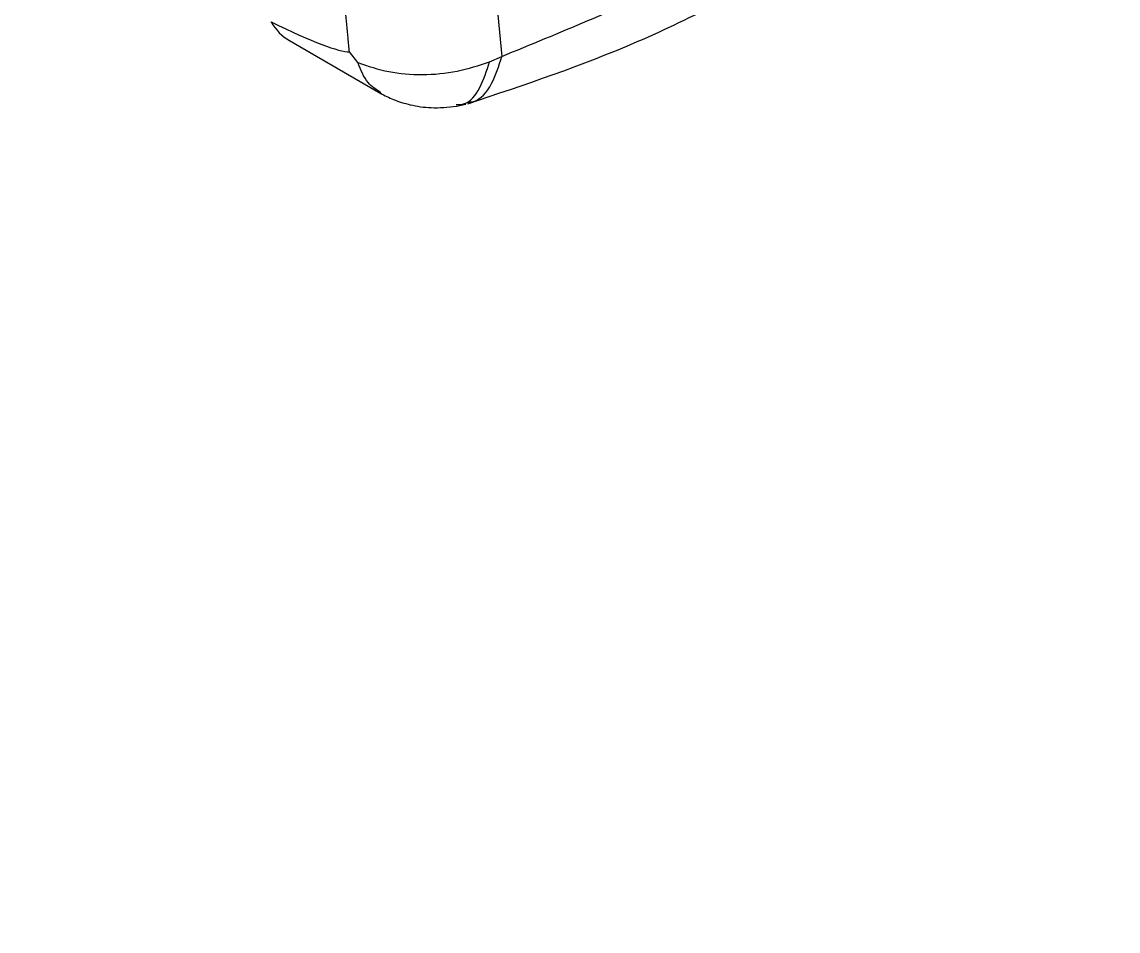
# Model space of a CAD drawing. Extents: x 6 to 134, y 3 to 97.
# Drawn here: x 96.814 to 97.854, y 5.289 to 6.152 of the extents above; entities that cross this region are included whole.
import ezdxf

# ---------------------------------------------------------------- set-up
doc = ezdxf.new("R2010")
doc.units = 0
doc.header["$MEASUREMENT"] = 0
doc.layers.add('OBJECT', color=7, linetype='CONTINUOUS')

msp = doc.modelspace()

# ---------------------------------------------------------------- linework, layer by layer
at = {"layer": 'OBJECT'}
for p, q in [((97.2622, 6.1965), (97.2695, 6.119)), ((97.0502, 6.1517), (97.0504, 6.1516)), ((97.0679, 6.1339), (97.1546, 6.0838)), ((97.1329, 6.1131), (97.1249, 6.1233)), ((97.2578, 6.1139), (97.2695, 6.119)), ((97.2268, 6.0717), (97.2355, 6.0735))]:
    msp.add_line(p, q, dxfattribs=at)
for centre, major_axis, ratio, start_param, end_param in [((95.5952, 7.1226), (1.5344, -0.9975), 0.038824, 5.98484, 6.225954), ((97.125, 6.2395), (0.0554, 0.1065), 0.604542, 2.780609, 3.114921)]:
    msp.add_ellipse(centre, major_axis=major_axis, ratio=ratio, start_param=start_param, end_param=end_param, dxfattribs=at)
for points, knots in [([(99.6515, 5.8933), (99.4626, 5.9772), (99.0783, 6.1479), (98.5014, 6.4146), (97.9277, 6.6878), (97.3634, 6.9647), (96.9992, 7.1505), (96.817, 7.2434)], [0, 0, 0, 0, 0.194303, 0.395253, 0.602856, 0.80128, 1, 1, 1, 1]), ([(96.814, 7.2372), (96.8201, 7.2341), (96.8622, 7.2123), (96.9407, 7.1721), (97.0499, 7.1164), (97.2269, 7.0268), (97.4729, 6.9036), (97.773, 6.756), (98.0581, 6.6179), (98.3197, 6.4932), (98.5249, 6.3967), (98.6845, 6.3223), (98.8166, 6.2612), (98.9809, 6.1858), (99.178, 6.0962), (99.4084, 5.9926), (99.5739, 5.9195), (99.662, 5.8805)], [0, 0, 0, 0, 0.00666, 0.045998, 0.085281, 0.125191, 0.237395, 0.35003, 0.445598, 0.539735, 0.6256, 0.660553, 0.706261, 0.763051, 0.830931, 0.90991, 1, 1, 1, 1]), ([(99.6493, 5.8999), (99.4346, 6), (98.9925, 6.206), (98.3221, 6.5323), (97.8713, 6.7618), (97.6399, 6.8797)], [0, 0, 0, 0, 0.315, 0.648332, 1, 1, 1, 1]), ([(97.1249, 6.1233), (97.1244, 6.1276), (97.1224, 6.1492), (97.1136, 6.2398), (97.0965, 6.4144), (97.0797, 6.5726), (97.0702, 6.6613)], [0, 0, 0, 0, 0.024148, 0.120739, 0.507103, 1, 1, 1, 1]), ([(97.4591, 6.6024), (97.5825, 6.5393), (97.9011, 6.3763), (98.4206, 6.1264), (99.0165, 5.851), (99.6168, 5.5889), (100.0613, 5.4016), (100.3066, 5.3053), (100.3494, 5.2886)], [0, 0, 0, 0, 0.130616, 0.337272, 0.543813, 0.750208, 0.956422, 1, 1, 1, 1]), ([(97.2695, 6.119), (97.3242, 6.1414), (97.4344, 6.1866), (97.5327, 6.2405), (97.5821, 6.2676)], [0, 0, 0, 0, 0.4963759, 1, 1, 1, 1]), ([(97.2371, 6.074), (97.2913, 6.0921), (97.4003, 6.1286), (97.5027, 6.1836), (97.5541, 6.2113)], [0, 0, 0, 0, 0.497072, 1, 1, 1, 1]), ([(97.2369, 6.0754), (97.2389, 6.0756), (97.2481, 6.0763), (97.2607, 6.091), (97.2666, 6.1099), (97.2695, 6.119)], [0, 0, 0, 0, 0.125936, 0.578405, 1, 1, 1, 1]), ([(97.1548, 6.0845), (97.1504, 6.0873), (97.1406, 6.0935), (97.1356, 6.1061), (97.1329, 6.1131)], [0, 0, 0, 0, 0.450235, 1, 1, 1, 1]), ([(97.2261, 6.0733), (97.2288, 6.0733), (97.2375, 6.0734), (97.2495, 6.0873), (97.2551, 6.1052), (97.2578, 6.1139)], [0, 0, 0, 0, 0.18568, 0.606583, 1, 1, 1, 1]), ([(97.1543, 6.084), (97.1583, 6.0819), (97.1668, 6.0775), (97.1835, 6.0724), (97.2037, 6.0693), (97.2184, 6.0708), (97.2264, 6.0716)], [0, 0, 0, 0, 0.197157, 0.418686, 0.683951, 1, 1, 1, 1])]:
    msp.add_open_spline(points, degree=3, knots=knots, dxfattribs=at)
msp.add_open_spline([(97.1329, 6.1131), (97.1424, 6.1098), (97.1614, 6.1033), (97.1942, 6.1009), (97.2275, 6.1037), (97.2477, 6.1105), (97.2578, 6.1139)], degree=3, dxfattribs=at)

doc.saveas('drawing.dxf')
